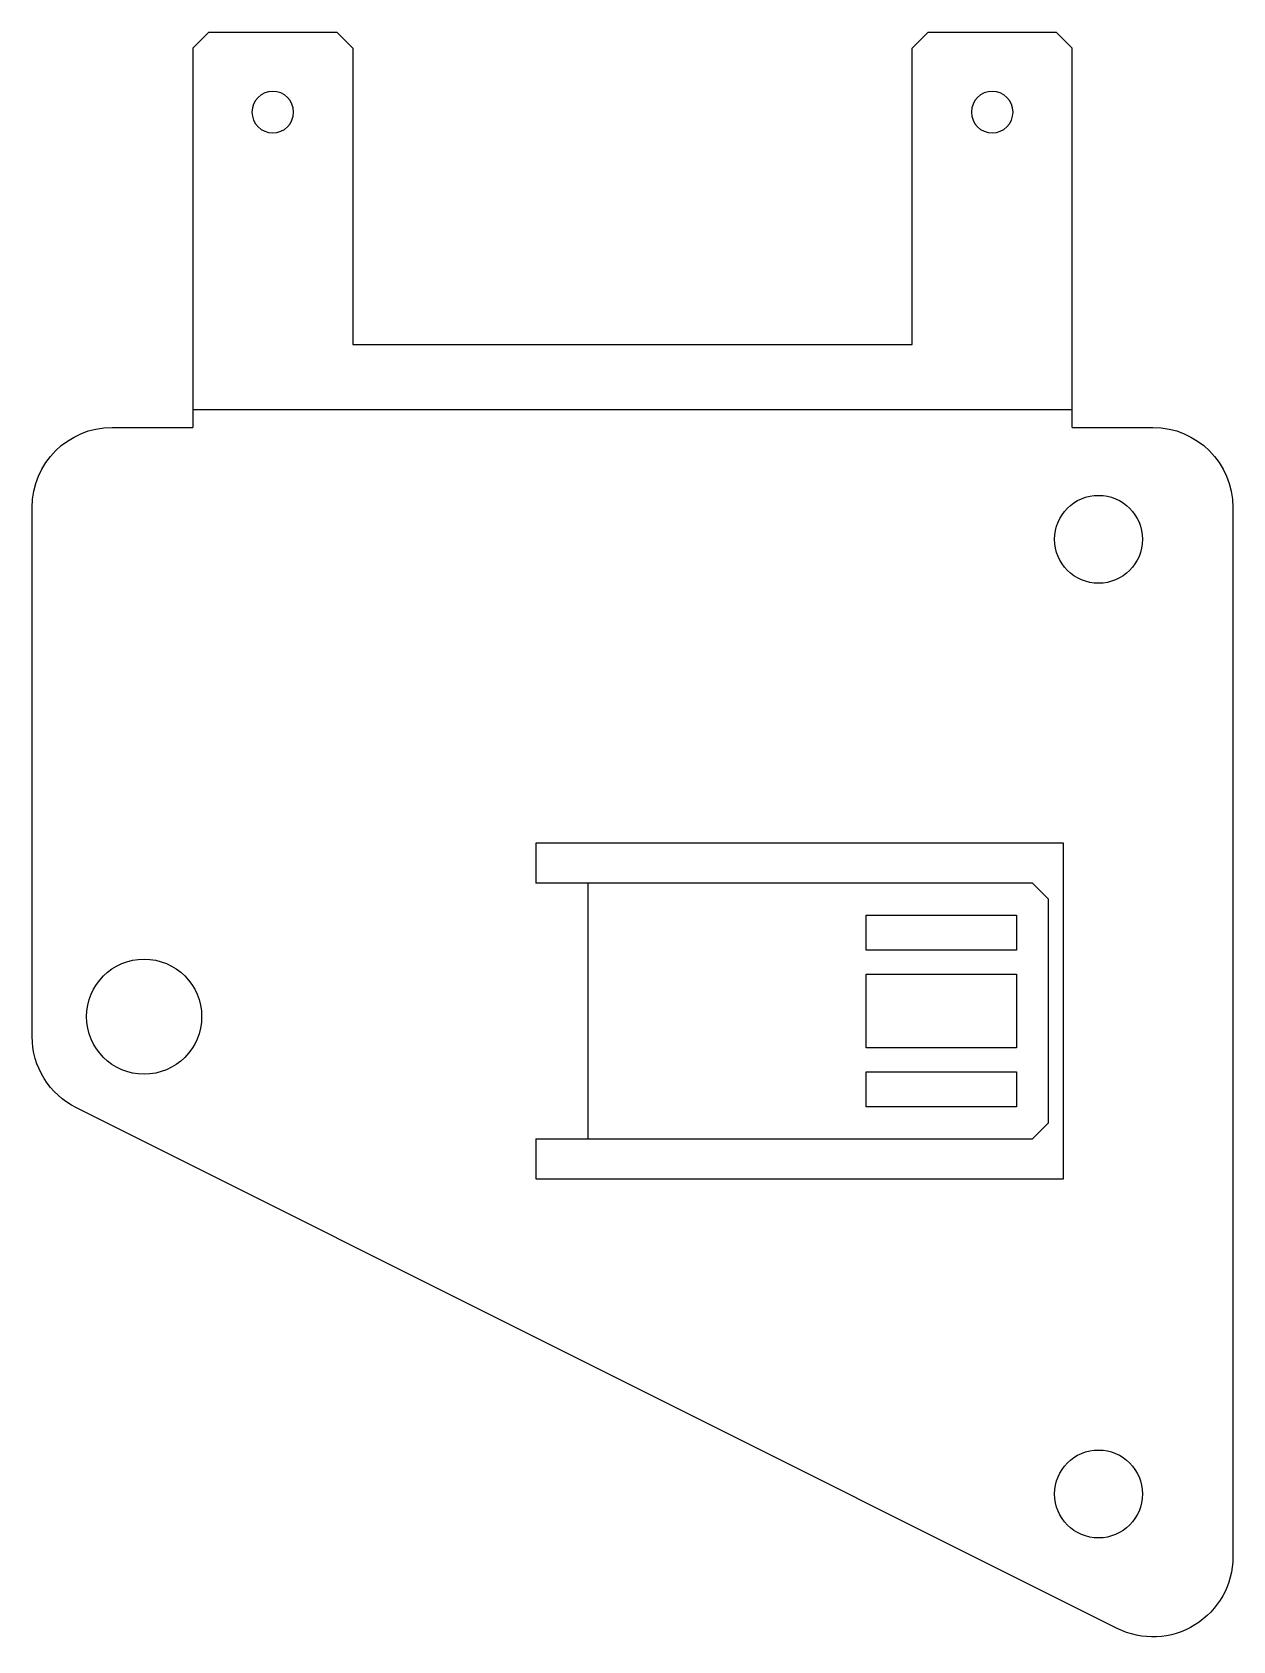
# Model space of a CAD drawing. Extents: x 52 to 127, y -24 to 77.
import ezdxf

# ---------------------------------------------------------------- set-up
doc = ezdxf.new("R2010")
doc.units = 0
doc.header["$MEASUREMENT"] = 0
for name, color, linetype in [('2', 7, 'CONTINUOUS'), ('6', 7, 'CONTINUOUS'), ('7', 7, 'CONTINUOUS')]:
    doc.layers.add(name, color=color, linetype=linetype)

msp = doc.modelspace()

# ---------------------------------------------------------------- linework, layer by layer
at = {"layer": '2', "color": 193, "linetype": 'CONTINUOUS'}
for p, q in [((116.697616, 52.982172), (61.697616, 52.982172)), ((86.43058, 7.38785), (86.43058, 23.38785))]:
    msp.add_line(p, q, dxfattribs=at)
at = {"layer": '6', "color": 163, "linetype": 'CONTINUOUS'}
for p, q in [((61.697616, 75.602772), (62.697616, 76.602772)), ((62.697616, 76.602772), (70.697616, 76.602772)), ((70.697616, 76.602772), (71.697616, 75.602772)), ((106.697616, 75.602772), (107.697616, 76.602772)), ((107.697616, 76.602772), (115.697616, 76.602772)), ((115.697616, 76.602772), (116.697616, 75.602772)), ((61.697616, 75.602772), (61.697616, 51.88785)), ((71.697616, 75.602772), (71.697616, 57.076493)), ((106.697616, 57.076493), (106.697616, 75.602772)), ((116.697616, 51.88785), (116.697616, 75.602772)), ((71.697616, 57.076493), (106.697616, 57.076493)), ((56.647616, 51.88785), (61.697616, 51.88785)), ((116.697616, 51.88785), (121.747616, 51.88785)), ((51.647616, 13.801782), (51.647616, 46.88785)), ((126.747616, 46.88785), (126.747616, -18.748218)), ((119.511548, -23.220354), (54.411548, 9.329646))]:
    msp.add_line(p, q, dxfattribs=at)
at = {"layer": '6', "color": 163, "linetype": 'CONTINUOUS', "extrusion": (0, 0, -1)}
for centre, start, end in [((-56.647616, 46.88785), 0, 90), ((-121.747616, 46.88785), 90, 180), ((-56.647616, 13.801782), 296.565051, 0), ((-121.747616, -18.748218), 180, 296.565051)]:
    msp.add_arc(centre, 5, start, end, dxfattribs=at)
at = {"layer": '7', "color": 150, "linetype": 'CONTINUOUS'}
for p, q in [((116.147616, 25.88785), (83.147616, 25.88785)), ((83.147616, 25.88785), (83.147616, 23.38785)), ((116.147616, 4.88785), (116.147616, 25.88785)), ((114.213544, 23.38785), (83.147616, 23.38785)), ((114.213544, 23.38785), (115.213544, 22.38785)), ((115.213544, 8.38785), (115.213544, 22.38785)), ((103.813544, 19.18785), (103.813544, 21.38785)), ((103.813544, 21.38785), (113.213544, 21.38785)), ((113.213544, 21.38785), (113.213544, 19.18785)), ((113.213544, 19.18785), (103.813544, 19.18785)), ((103.813544, 13.08785), (103.813544, 17.68785)), ((103.813544, 17.68785), (113.213544, 17.68785)), ((113.213544, 17.68785), (113.213544, 13.08785)), ((113.213544, 13.08785), (103.813544, 13.08785)), ((103.813544, 9.38785), (103.813544, 11.58785)), ((103.813544, 11.58785), (113.213544, 11.58785)), ((113.213544, 11.58785), (113.213544, 9.38785)), ((113.213544, 9.38785), (103.813544, 9.38785)), ((115.213544, 8.38785), (114.213544, 7.38785)), ((83.147616, 7.38785), (114.213544, 7.38785)), ((83.147616, 7.38785), (83.147616, 4.88785)), ((83.147616, 4.88785), (116.147616, 4.88785))]:
    msp.add_line(p, q, dxfattribs=at)
at = {"layer": '7', "color": 150, "linetype": 'CONTINUOUS', "extrusion": (0, 0, -1)}
for centre in [(-66.697616, 71.602772), (-111.697616, 71.602772)]:
    msp.add_circle(centre, 1.3, dxfattribs=at)
at = {"layer": '7', "color": 150, "linetype": 'CONTINUOUS'}
for centre, radius in [((118.347616, 44.88785), 2.75), ((58.647616, 15.03785), 3.6), ((118.347616, -14.81215), 2.75)]:
    msp.add_circle(centre, radius, dxfattribs=at)

doc.saveas('drawing.dxf')
